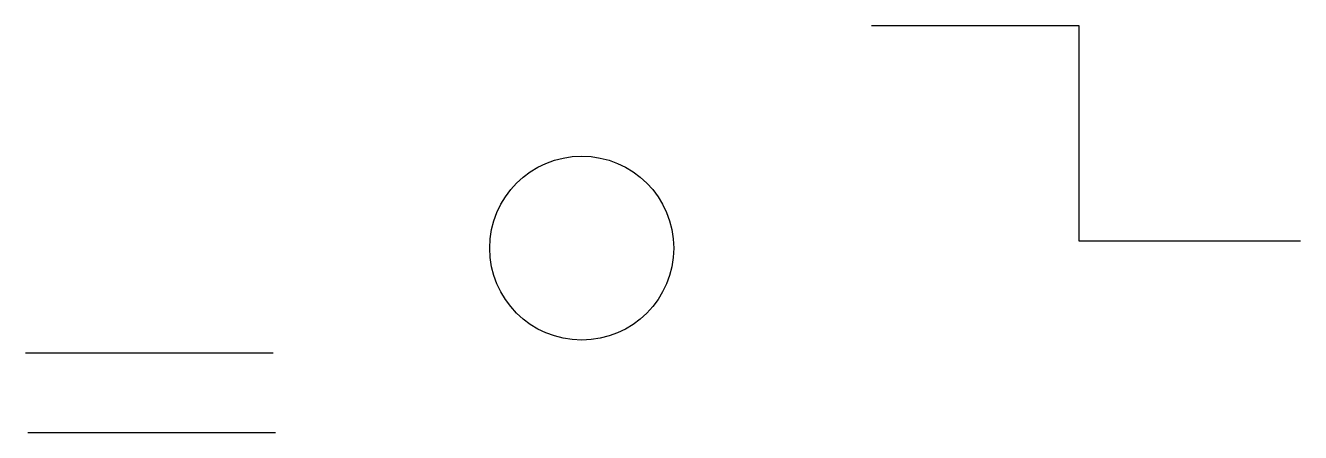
# Model space of a CAD drawing. Header units: millimetres. Extents: x 57 to 796, y 106 to 342.
import ezdxf

# ---------------------------------------------------------------- set-up
doc = ezdxf.new("R2010")
doc.units = ezdxf.units.MM

msp = doc.modelspace()

# ---------------------------------------------------------------- linework, layer by layer
for p, q in [((56.75, 152.08), (200.34, 152.08)), ((58.06, 105.76), (201.65, 105.76))]:
    msp.add_line(p, q)
msp.add_lwpolyline([(547.37, 341.97), (667.59, 341.97), (667.59, 216.93), (796.23, 216.93)])
msp.add_circle((379.35, 212.76), 53.38)

doc.saveas('drawing.dxf')
